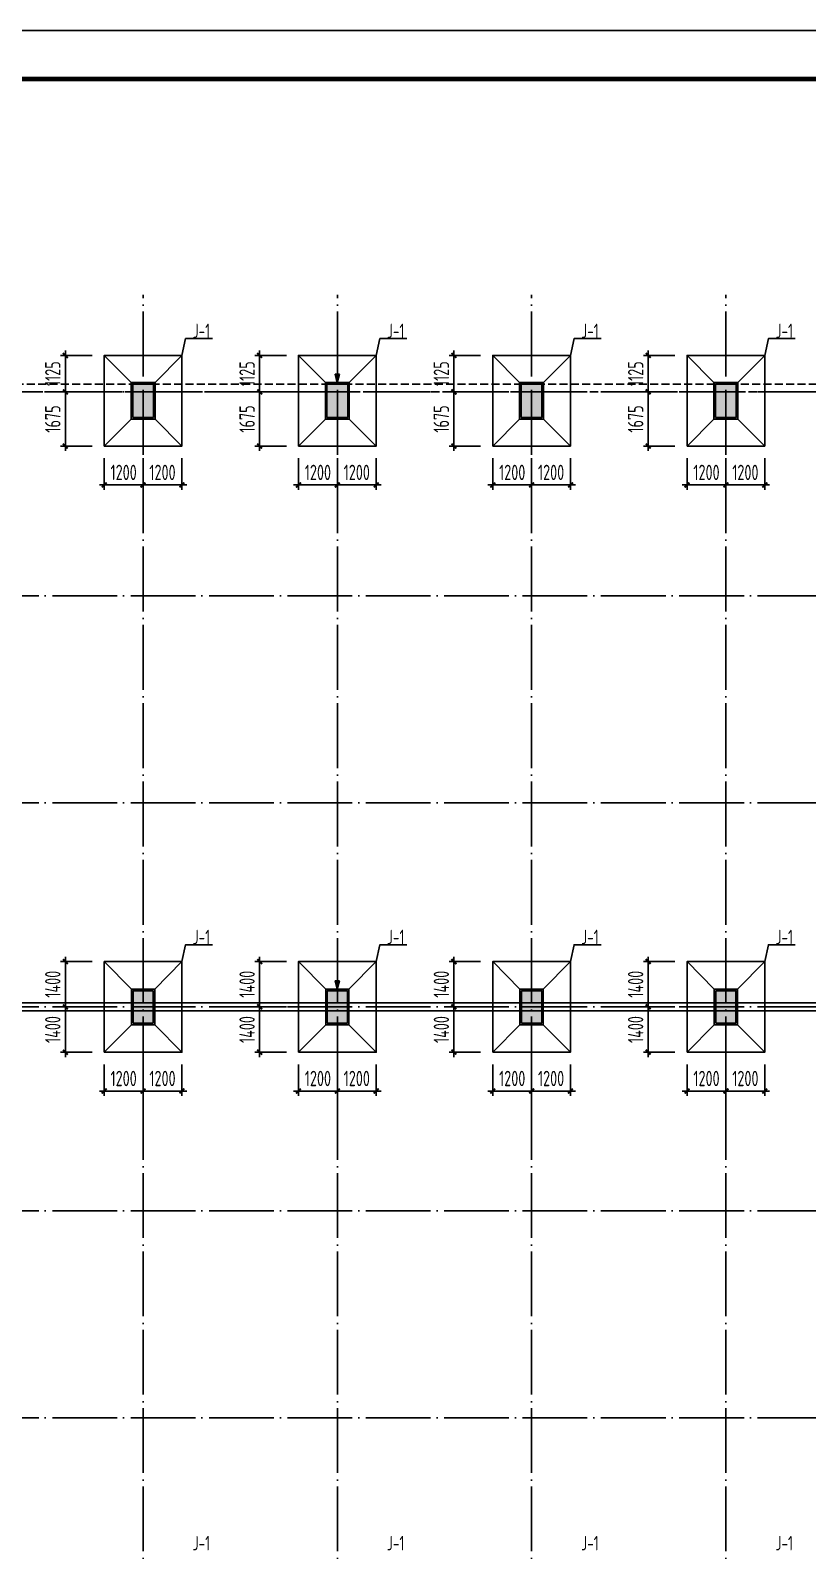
# Model space of a CAD drawing. Extents: x 2303022 to 2899168, y 17226141 to 18257813.
# Drawn here: x 2411829 to 2435829, y 18094582 to 18141549 of the extents above; entities that cross this region are included whole.
import ezdxf
from ezdxf.enums import TextEntityAlignment as Align

# ---------------------------------------------------------------- set-up
doc = ezdxf.new("R2010")
doc.units = 0
doc.header["$LTSCALE"] = 1000
doc.header["$MEASUREMENT"] = 0
for name, pattern in [('94', [0]), ('DASH', [0.35, 0.25, -0.1]), ('DOTE', [2.42, 2, -0.2, 0.02, -0.2])]:
    doc.linetypes.add(name, pattern=pattern)
doc.layers.get('Defpoints').update_dxf_attribs({"color": 250})
for name, color, linetype in [('1', 7, 'Continuous'), ('3', 3, 'Continuous'), ('3T_WOOD', 21, 'Continuous'), ('COLU', 253, 'Continuous'), ('COLU_DIM', 3, 'Continuous'), ('COLU_HATCH', 251, 'Continuous'), ('dim', 7, 'Continuous'), ('DOTE', 1, 'DOTE'), ('LVTRY', 6, 'Continuous'), ('S_SURFACE', 6, 'Continuous'), ('TK', 4, 'Continuous'), ('搅拌桩', 136, 'Continuous')]:
    doc.layers.add(name, color=color, linetype=linetype)
doc.styles.add('TSSD_Dimension', font='Tssdeng.shx', dxfattribs={"width": 0.7, "bigfont": 'hztxt.shx'})
doc.styles.add('TSSD_REIN', font='tssdeng.shx', dxfattribs={"width": 0.7, "bigfont": 'tssdchn.shx'})
doc.dimstyles.new('TSSD_150_150', dxfattribs={"dimtxt": 475, "dimasz": 150, "dimexe": 150, "dimexo": 375, "dimgap": 150, "dimtad": 1, "dimdec": 0, "dimzin": 0, "dimdsep": 46, "dimtxsty": 'TSSD_Dimension', "dimblk": 'ARCHTICK', "dimcen": 0, "dimdle": 150, "dimclrt": 7, "dimadec": 0, "dimazin": 0, "dimtfac": 1, "dimtdec": 0, "dimtix": 1, "dimtmove": 2, "dimatfit": 3, "dimfxl": 0, "dimtolj": 1, "dimtzin": 0, "dimarcsym": 0})

# ---------------------------------------------------------------- blocks, each defined once
blk = doc.blocks.new('_ArchTick')
at = {"color": 0, "linetype": 'ByBlock', "const_width": 0.4}
blk.add_lwpolyline([(-0.5, -0.5), (0.5, 0.5)], dxfattribs=at)
blk = doc.blocks.new('*D392')
at = {"layer": 'COLU_DIM', "color": 0, "lineweight": -2}
for p, q in [((2415307, 18128330), (2415307, 18127355)), ((2416507, 18128330), (2416507, 18127355)), ((2416657, 18127505), (2415157, 18127505))]:
    blk.add_line(p, q, dxfattribs=at)
at = {"layer": 'Defpoints', "color": 0}
for p in [(2415307, 18128705), (2416507, 18128705), (2415307, 18127505)]:
    blk.add_point(p, dxfattribs=at)
at = {"layer": 'COLU_DIM', "color": 0, "lineweight": -2, "xscale": 150, "yscale": 150, "zscale": 150, "rotation": 180}
blk.add_blockref('_ArchTick', (2415307, 18127505), dxfattribs=at)
at = {"layer": 'COLU_DIM', "color": 0, "lineweight": -2, "xscale": 150, "yscale": 150, "zscale": 150}
blk.add_blockref('_ArchTick', (2416507, 18127505), dxfattribs=at)
at = {"layer": 'COLU_DIM', "color": 7, "insert": (2415907, 18127893), "char_height": 475, "attachment_point": 5, "style": 'TSSD_Dimension'}
blk.add_mtext('\\A1;1200', dxfattribs=at)
blk = doc.blocks.new('*D393')
at = {"layer": 'COLU_DIM', "color": 0, "lineweight": -2}
for p, q in [((2414107, 18128330), (2414107, 18127355)), ((2415307, 18128330), (2415307, 18127355)), ((2415457, 18127505), (2413957, 18127505))]:
    blk.add_line(p, q, dxfattribs=at)
at = {"layer": 'Defpoints', "color": 0}
for p in [(2414107, 18128705), (2415307, 18128705), (2414107, 18127505)]:
    blk.add_point(p, dxfattribs=at)
at = {"layer": 'COLU_DIM', "color": 0, "lineweight": -2, "xscale": 150, "yscale": 150, "zscale": 150, "rotation": 180}
blk.add_blockref('_ArchTick', (2414107, 18127505), dxfattribs=at)
at = {"layer": 'COLU_DIM', "color": 0, "lineweight": -2, "xscale": 150, "yscale": 150, "zscale": 150}
blk.add_blockref('_ArchTick', (2415307, 18127505), dxfattribs=at)
at = {"layer": 'COLU_DIM', "color": 7, "insert": (2414707, 18127893), "char_height": 475, "attachment_point": 5, "style": 'TSSD_Dimension'}
blk.add_mtext('\\A1;1200', dxfattribs=at)
blk = doc.blocks.new('*D394')
at = {"layer": 'COLU_DIM', "color": 0, "lineweight": -2}
for p, q in [((2413732, 18130380), (2412757, 18130380)), ((2412907, 18128555), (2412907, 18130530)), ((2413732, 18128705), (2412757, 18128705))]:
    blk.add_line(p, q, dxfattribs=at)
at = {"layer": 'Defpoints', "color": 0}
for p in [(2412907, 18130380), (2414107, 18130380), (2414107, 18128705)]:
    blk.add_point(p, dxfattribs=at)
at = {"layer": 'COLU_DIM', "color": 0, "lineweight": -2, "xscale": 150, "yscale": 150, "zscale": 150}
for p, rotation in [((2412907, 18130380), 90), ((2412907, 18128705), 270)]:
    blk.add_blockref('_ArchTick', p, dxfattribs=dict(at, rotation=rotation))
at = {"layer": 'COLU_DIM', "color": 7, "insert": (2412519, 18129543), "char_height": 475, "attachment_point": 5, "rotation": 90, "style": 'TSSD_Dimension'}
blk.add_mtext('\\A1;1675', dxfattribs=at)
blk = doc.blocks.new('*D395')
at = {"layer": 'COLU_DIM', "color": 0, "lineweight": -2}
for p, q in [((2413732, 18131505), (2412757, 18131505)), ((2412907, 18131505), (2412907, 18131655)), ((2412907, 18130380), (2412907, 18131505)), ((2413732, 18130380), (2412757, 18130380)), ((2412907, 18130380), (2412907, 18130230))]:
    blk.add_line(p, q, dxfattribs=at)
at = {"layer": 'Defpoints', "color": 0}
for p in [(2412907, 18131505), (2414107, 18131505), (2414107, 18130380)]:
    blk.add_point(p, dxfattribs=at)
at = {"layer": 'COLU_DIM', "color": 0, "lineweight": -2, "xscale": 150, "yscale": 150, "zscale": 150}
for p, rotation in [((2412907, 18131505), 270), ((2412907, 18130380), 90)]:
    blk.add_blockref('_ArchTick', p, dxfattribs=dict(at, rotation=rotation))
at = {"layer": 'COLU_DIM', "color": 7, "insert": (2412519, 18130943), "char_height": 475, "attachment_point": 5, "rotation": 90, "style": 'TSSD_Dimension'}
blk.add_mtext('\\A1;1125', dxfattribs=at)
blk = doc.blocks.new('*D396')
at = {"layer": 'COLU_DIM', "color": 0, "lineweight": -2}
for p, q in [((2421307, 18128330), (2421307, 18127355)), ((2422507, 18128330), (2422507, 18127355)), ((2422657, 18127505), (2421157, 18127505))]:
    blk.add_line(p, q, dxfattribs=at)
at = {"layer": 'Defpoints', "color": 0}
for p in [(2421307, 18128705), (2422507, 18128705), (2421307, 18127505)]:
    blk.add_point(p, dxfattribs=at)
at = {"layer": 'COLU_DIM', "color": 0, "lineweight": -2, "xscale": 150, "yscale": 150, "zscale": 150, "rotation": 180}
blk.add_blockref('_ArchTick', (2421307, 18127505), dxfattribs=at)
at = {"layer": 'COLU_DIM', "color": 0, "lineweight": -2, "xscale": 150, "yscale": 150, "zscale": 150}
blk.add_blockref('_ArchTick', (2422507, 18127505), dxfattribs=at)
at = {"layer": 'COLU_DIM', "color": 7, "insert": (2421907, 18127893), "char_height": 475, "attachment_point": 5, "style": 'TSSD_Dimension'}
blk.add_mtext('\\A1;1200', dxfattribs=at)
blk = doc.blocks.new('*D397')
at = {"layer": 'COLU_DIM', "color": 0, "lineweight": -2}
for p, q in [((2420107, 18128330), (2420107, 18127355)), ((2421307, 18128330), (2421307, 18127355)), ((2421457, 18127505), (2419957, 18127505))]:
    blk.add_line(p, q, dxfattribs=at)
at = {"layer": 'Defpoints', "color": 0}
for p in [(2420107, 18128705), (2421307, 18128705), (2420107, 18127505)]:
    blk.add_point(p, dxfattribs=at)
at = {"layer": 'COLU_DIM', "color": 0, "lineweight": -2, "xscale": 150, "yscale": 150, "zscale": 150, "rotation": 180}
blk.add_blockref('_ArchTick', (2420107, 18127505), dxfattribs=at)
at = {"layer": 'COLU_DIM', "color": 0, "lineweight": -2, "xscale": 150, "yscale": 150, "zscale": 150}
blk.add_blockref('_ArchTick', (2421307, 18127505), dxfattribs=at)
at = {"layer": 'COLU_DIM', "color": 7, "insert": (2420707, 18127893), "char_height": 475, "attachment_point": 5, "style": 'TSSD_Dimension'}
blk.add_mtext('\\A1;1200', dxfattribs=at)
blk = doc.blocks.new('*D398')
at = {"layer": 'COLU_DIM', "color": 0, "lineweight": -2}
for p, q in [((2419732, 18130380), (2418757, 18130380)), ((2418907, 18128555), (2418907, 18130530)), ((2419732, 18128705), (2418757, 18128705))]:
    blk.add_line(p, q, dxfattribs=at)
at = {"layer": 'Defpoints', "color": 0}
for p in [(2418907, 18130380), (2420107, 18130380), (2420107, 18128705)]:
    blk.add_point(p, dxfattribs=at)
at = {"layer": 'COLU_DIM', "color": 0, "lineweight": -2, "xscale": 150, "yscale": 150, "zscale": 150}
for p, rotation in [((2418907, 18130380), 90), ((2418907, 18128705), 270)]:
    blk.add_blockref('_ArchTick', p, dxfattribs=dict(at, rotation=rotation))
at = {"layer": 'COLU_DIM', "color": 7, "insert": (2418519, 18129543), "char_height": 475, "attachment_point": 5, "rotation": 90, "style": 'TSSD_Dimension'}
blk.add_mtext('\\A1;1675', dxfattribs=at)
blk = doc.blocks.new('*D399')
at = {"layer": 'COLU_DIM', "color": 0, "lineweight": -2}
for p, q in [((2419732, 18131505), (2418757, 18131505)), ((2418907, 18131505), (2418907, 18131655)), ((2418907, 18130380), (2418907, 18131505)), ((2419732, 18130380), (2418757, 18130380)), ((2418907, 18130380), (2418907, 18130230))]:
    blk.add_line(p, q, dxfattribs=at)
at = {"layer": 'Defpoints', "color": 0}
for p in [(2418907, 18131505), (2420107, 18131505), (2420107, 18130380)]:
    blk.add_point(p, dxfattribs=at)
at = {"layer": 'COLU_DIM', "color": 0, "lineweight": -2, "xscale": 150, "yscale": 150, "zscale": 150}
for p, rotation in [((2418907, 18131505), 270), ((2418907, 18130380), 90)]:
    blk.add_blockref('_ArchTick', p, dxfattribs=dict(at, rotation=rotation))
at = {"layer": 'COLU_DIM', "color": 7, "insert": (2418519, 18130943), "char_height": 475, "attachment_point": 5, "rotation": 90, "style": 'TSSD_Dimension'}
blk.add_mtext('\\A1;1125', dxfattribs=at)
blk = doc.blocks.new('*D400')
at = {"layer": 'COLU_DIM', "color": 0, "lineweight": -2}
for p, q in [((2427307, 18128330), (2427307, 18127355)), ((2428507, 18128330), (2428507, 18127355)), ((2428657, 18127505), (2427157, 18127505))]:
    blk.add_line(p, q, dxfattribs=at)
at = {"layer": 'Defpoints', "color": 0}
for p in [(2427307, 18128705), (2428507, 18128705), (2427307, 18127505)]:
    blk.add_point(p, dxfattribs=at)
at = {"layer": 'COLU_DIM', "color": 0, "lineweight": -2, "xscale": 150, "yscale": 150, "zscale": 150, "rotation": 180}
blk.add_blockref('_ArchTick', (2427307, 18127505), dxfattribs=at)
at = {"layer": 'COLU_DIM', "color": 0, "lineweight": -2, "xscale": 150, "yscale": 150, "zscale": 150}
blk.add_blockref('_ArchTick', (2428507, 18127505), dxfattribs=at)
at = {"layer": 'COLU_DIM', "color": 7, "insert": (2427907, 18127893), "char_height": 475, "attachment_point": 5, "style": 'TSSD_Dimension'}
blk.add_mtext('\\A1;1200', dxfattribs=at)
blk = doc.blocks.new('*D401')
at = {"layer": 'COLU_DIM', "color": 0, "lineweight": -2}
for p, q in [((2426107, 18128330), (2426107, 18127355)), ((2427307, 18128330), (2427307, 18127355)), ((2427457, 18127505), (2425957, 18127505))]:
    blk.add_line(p, q, dxfattribs=at)
at = {"layer": 'Defpoints', "color": 0}
for p in [(2426107, 18128705), (2427307, 18128705), (2426107, 18127505)]:
    blk.add_point(p, dxfattribs=at)
at = {"layer": 'COLU_DIM', "color": 0, "lineweight": -2, "xscale": 150, "yscale": 150, "zscale": 150, "rotation": 180}
blk.add_blockref('_ArchTick', (2426107, 18127505), dxfattribs=at)
at = {"layer": 'COLU_DIM', "color": 0, "lineweight": -2, "xscale": 150, "yscale": 150, "zscale": 150}
blk.add_blockref('_ArchTick', (2427307, 18127505), dxfattribs=at)
at = {"layer": 'COLU_DIM', "color": 7, "insert": (2426707, 18127893), "char_height": 475, "attachment_point": 5, "style": 'TSSD_Dimension'}
blk.add_mtext('\\A1;1200', dxfattribs=at)
blk = doc.blocks.new('*D402')
at = {"layer": 'COLU_DIM', "color": 0, "lineweight": -2}
for p, q in [((2425732, 18130380), (2424757, 18130380)), ((2424907, 18128555), (2424907, 18130530)), ((2425732, 18128705), (2424757, 18128705))]:
    blk.add_line(p, q, dxfattribs=at)
at = {"layer": 'Defpoints', "color": 0}
for p in [(2424907, 18130380), (2426107, 18130380), (2426107, 18128705)]:
    blk.add_point(p, dxfattribs=at)
at = {"layer": 'COLU_DIM', "color": 0, "lineweight": -2, "xscale": 150, "yscale": 150, "zscale": 150}
for p, rotation in [((2424907, 18130380), 90), ((2424907, 18128705), 270)]:
    blk.add_blockref('_ArchTick', p, dxfattribs=dict(at, rotation=rotation))
at = {"layer": 'COLU_DIM', "color": 7, "insert": (2424519, 18129543), "char_height": 475, "attachment_point": 5, "rotation": 90, "style": 'TSSD_Dimension'}
blk.add_mtext('\\A1;1675', dxfattribs=at)
blk = doc.blocks.new('*D403')
at = {"layer": 'COLU_DIM', "color": 0, "lineweight": -2}
for p, q in [((2425732, 18131505), (2424757, 18131505)), ((2424907, 18131505), (2424907, 18131655)), ((2424907, 18130380), (2424907, 18131505)), ((2425732, 18130380), (2424757, 18130380)), ((2424907, 18130380), (2424907, 18130230))]:
    blk.add_line(p, q, dxfattribs=at)
at = {"layer": 'Defpoints', "color": 0}
for p in [(2424907, 18131505), (2426107, 18131505), (2426107, 18130380)]:
    blk.add_point(p, dxfattribs=at)
at = {"layer": 'COLU_DIM', "color": 0, "lineweight": -2, "xscale": 150, "yscale": 150, "zscale": 150}
for p, rotation in [((2424907, 18131505), 270), ((2424907, 18130380), 90)]:
    blk.add_blockref('_ArchTick', p, dxfattribs=dict(at, rotation=rotation))
at = {"layer": 'COLU_DIM', "color": 7, "insert": (2424519, 18130943), "char_height": 475, "attachment_point": 5, "rotation": 90, "style": 'TSSD_Dimension'}
blk.add_mtext('\\A1;1125', dxfattribs=at)
blk = doc.blocks.new('*D404')
at = {"layer": 'COLU_DIM', "color": 0, "lineweight": -2}
for p, q in [((2433307, 18128330), (2433307, 18127355)), ((2434507, 18128330), (2434507, 18127355)), ((2434657, 18127505), (2433157, 18127505))]:
    blk.add_line(p, q, dxfattribs=at)
at = {"layer": 'Defpoints', "color": 0}
for p in [(2433307, 18128705), (2434507, 18128705), (2433307, 18127505)]:
    blk.add_point(p, dxfattribs=at)
at = {"layer": 'COLU_DIM', "color": 0, "lineweight": -2, "xscale": 150, "yscale": 150, "zscale": 150, "rotation": 180}
blk.add_blockref('_ArchTick', (2433307, 18127505), dxfattribs=at)
at = {"layer": 'COLU_DIM', "color": 0, "lineweight": -2, "xscale": 150, "yscale": 150, "zscale": 150}
blk.add_blockref('_ArchTick', (2434507, 18127505), dxfattribs=at)
at = {"layer": 'COLU_DIM', "color": 7, "insert": (2433907, 18127893), "char_height": 475, "attachment_point": 5, "style": 'TSSD_Dimension'}
blk.add_mtext('\\A1;1200', dxfattribs=at)
blk = doc.blocks.new('*D405')
at = {"layer": 'COLU_DIM', "color": 0, "lineweight": -2}
for p, q in [((2432107, 18128330), (2432107, 18127355)), ((2433307, 18128330), (2433307, 18127355)), ((2433457, 18127505), (2431957, 18127505))]:
    blk.add_line(p, q, dxfattribs=at)
at = {"layer": 'Defpoints', "color": 0}
for p in [(2432107, 18128705), (2433307, 18128705), (2432107, 18127505)]:
    blk.add_point(p, dxfattribs=at)
at = {"layer": 'COLU_DIM', "color": 0, "lineweight": -2, "xscale": 150, "yscale": 150, "zscale": 150, "rotation": 180}
blk.add_blockref('_ArchTick', (2432107, 18127505), dxfattribs=at)
at = {"layer": 'COLU_DIM', "color": 0, "lineweight": -2, "xscale": 150, "yscale": 150, "zscale": 150}
blk.add_blockref('_ArchTick', (2433307, 18127505), dxfattribs=at)
at = {"layer": 'COLU_DIM', "color": 7, "insert": (2432707, 18127893), "char_height": 475, "attachment_point": 5, "style": 'TSSD_Dimension'}
blk.add_mtext('\\A1;1200', dxfattribs=at)
blk = doc.blocks.new('*D406')
at = {"layer": 'COLU_DIM', "color": 0, "lineweight": -2}
for p, q in [((2431732, 18130380), (2430757, 18130380)), ((2430907, 18128555), (2430907, 18130530)), ((2431732, 18128705), (2430757, 18128705))]:
    blk.add_line(p, q, dxfattribs=at)
at = {"layer": 'Defpoints', "color": 0}
for p in [(2430907, 18130380), (2432107, 18130380), (2432107, 18128705)]:
    blk.add_point(p, dxfattribs=at)
at = {"layer": 'COLU_DIM', "color": 0, "lineweight": -2, "xscale": 150, "yscale": 150, "zscale": 150}
for p, rotation in [((2430907, 18130380), 90), ((2430907, 18128705), 270)]:
    blk.add_blockref('_ArchTick', p, dxfattribs=dict(at, rotation=rotation))
at = {"layer": 'COLU_DIM', "color": 7, "insert": (2430519, 18129543), "char_height": 475, "attachment_point": 5, "rotation": 90, "style": 'TSSD_Dimension'}
blk.add_mtext('\\A1;1675', dxfattribs=at)
blk = doc.blocks.new('*D407')
at = {"layer": 'COLU_DIM', "color": 0, "lineweight": -2}
for p, q in [((2431732, 18131505), (2430757, 18131505)), ((2430907, 18131505), (2430907, 18131655)), ((2430907, 18130380), (2430907, 18131505)), ((2431732, 18130380), (2430757, 18130380)), ((2430907, 18130380), (2430907, 18130230))]:
    blk.add_line(p, q, dxfattribs=at)
at = {"layer": 'Defpoints', "color": 0}
for p in [(2430907, 18131505), (2432107, 18131505), (2432107, 18130380)]:
    blk.add_point(p, dxfattribs=at)
at = {"layer": 'COLU_DIM', "color": 0, "lineweight": -2, "xscale": 150, "yscale": 150, "zscale": 150}
for p, rotation in [((2430907, 18131505), 270), ((2430907, 18130380), 90)]:
    blk.add_blockref('_ArchTick', p, dxfattribs=dict(at, rotation=rotation))
at = {"layer": 'COLU_DIM', "color": 7, "insert": (2430519, 18130943), "char_height": 475, "attachment_point": 5, "rotation": 90, "style": 'TSSD_Dimension'}
blk.add_mtext('\\A1;1125', dxfattribs=at)
blk = doc.blocks.new('*D545')
at = {"layer": 'COLU_DIM', "color": 0, "lineweight": -2}
for p, q in [((2415307, 18109605), (2415307, 18108630)), ((2416507, 18109605), (2416507, 18108630)), ((2416657, 18108780), (2415157, 18108780))]:
    blk.add_line(p, q, dxfattribs=at)
at = {"layer": 'Defpoints', "color": 0}
for p in [(2415307, 18109980), (2416507, 18109980), (2415307, 18108780)]:
    blk.add_point(p, dxfattribs=at)
at = {"layer": 'COLU_DIM', "color": 0, "lineweight": -2, "xscale": 150, "yscale": 150, "zscale": 150, "rotation": 180}
blk.add_blockref('_ArchTick', (2415307, 18108780), dxfattribs=at)
at = {"layer": 'COLU_DIM', "color": 0, "lineweight": -2, "xscale": 150, "yscale": 150, "zscale": 150}
blk.add_blockref('_ArchTick', (2416507, 18108780), dxfattribs=at)
at = {"layer": 'COLU_DIM', "color": 7, "insert": (2415907, 18109168), "char_height": 475, "attachment_point": 5, "style": 'TSSD_Dimension'}
blk.add_mtext('\\A1;1200', dxfattribs=at)
blk = doc.blocks.new('*D546')
at = {"layer": 'COLU_DIM', "color": 0, "lineweight": -2}
for p, q in [((2414107, 18109605), (2414107, 18108630)), ((2415307, 18109605), (2415307, 18108630)), ((2415457, 18108780), (2413957, 18108780))]:
    blk.add_line(p, q, dxfattribs=at)
at = {"layer": 'Defpoints', "color": 0}
for p in [(2414107, 18109980), (2415307, 18109980), (2414107, 18108780)]:
    blk.add_point(p, dxfattribs=at)
at = {"layer": 'COLU_DIM', "color": 0, "lineweight": -2, "xscale": 150, "yscale": 150, "zscale": 150, "rotation": 180}
blk.add_blockref('_ArchTick', (2414107, 18108780), dxfattribs=at)
at = {"layer": 'COLU_DIM', "color": 0, "lineweight": -2, "xscale": 150, "yscale": 150, "zscale": 150}
blk.add_blockref('_ArchTick', (2415307, 18108780), dxfattribs=at)
at = {"layer": 'COLU_DIM', "color": 7, "insert": (2414707, 18109168), "char_height": 475, "attachment_point": 5, "style": 'TSSD_Dimension'}
blk.add_mtext('\\A1;1200', dxfattribs=at)
blk = doc.blocks.new('*D547')
at = {"layer": 'COLU_DIM', "color": 0, "lineweight": -2}
for p, q in [((2413732, 18111380), (2412757, 18111380)), ((2412907, 18109830), (2412907, 18111530)), ((2413732, 18109980), (2412757, 18109980))]:
    blk.add_line(p, q, dxfattribs=at)
at = {"layer": 'Defpoints', "color": 0}
for p in [(2412907, 18111380), (2414107, 18111380), (2414107, 18109980)]:
    blk.add_point(p, dxfattribs=at)
at = {"layer": 'COLU_DIM', "color": 0, "lineweight": -2, "xscale": 150, "yscale": 150, "zscale": 150}
for p, rotation in [((2412907, 18111380), 90), ((2412907, 18109980), 270)]:
    blk.add_blockref('_ArchTick', p, dxfattribs=dict(at, rotation=rotation))
at = {"layer": 'COLU_DIM', "color": 7, "insert": (2412519, 18110680), "char_height": 475, "attachment_point": 5, "rotation": 90, "style": 'TSSD_Dimension'}
blk.add_mtext('\\A1;1400', dxfattribs=at)
blk = doc.blocks.new('*D548')
at = {"layer": 'COLU_DIM', "color": 0, "lineweight": -2}
for p, q in [((2413732, 18112780), (2412757, 18112780)), ((2412907, 18111230), (2412907, 18112930)), ((2413732, 18111380), (2412757, 18111380))]:
    blk.add_line(p, q, dxfattribs=at)
at = {"layer": 'Defpoints', "color": 0}
for p in [(2412907, 18112780), (2414107, 18112780), (2414107, 18111380)]:
    blk.add_point(p, dxfattribs=at)
at = {"layer": 'COLU_DIM', "color": 0, "lineweight": -2, "xscale": 150, "yscale": 150, "zscale": 150}
for p, rotation in [((2412907, 18112780), 90), ((2412907, 18111380), 270)]:
    blk.add_blockref('_ArchTick', p, dxfattribs=dict(at, rotation=rotation))
at = {"layer": 'COLU_DIM', "color": 7, "insert": (2412519, 18112080), "char_height": 475, "attachment_point": 5, "rotation": 90, "style": 'TSSD_Dimension'}
blk.add_mtext('\\A1;1400', dxfattribs=at)
blk = doc.blocks.new('*D557')
at = {"layer": 'COLU_DIM', "color": 0, "lineweight": -2}
for p, q in [((2421307, 18109605), (2421307, 18108630)), ((2422507, 18109605), (2422507, 18108630)), ((2422657, 18108780), (2421157, 18108780))]:
    blk.add_line(p, q, dxfattribs=at)
at = {"layer": 'Defpoints', "color": 0}
for p in [(2421307, 18109980), (2422507, 18109980), (2421307, 18108780)]:
    blk.add_point(p, dxfattribs=at)
at = {"layer": 'COLU_DIM', "color": 0, "lineweight": -2, "xscale": 150, "yscale": 150, "zscale": 150, "rotation": 180}
blk.add_blockref('_ArchTick', (2421307, 18108780), dxfattribs=at)
at = {"layer": 'COLU_DIM', "color": 0, "lineweight": -2, "xscale": 150, "yscale": 150, "zscale": 150}
blk.add_blockref('_ArchTick', (2422507, 18108780), dxfattribs=at)
at = {"layer": 'COLU_DIM', "color": 7, "insert": (2421907, 18109168), "char_height": 475, "attachment_point": 5, "style": 'TSSD_Dimension'}
blk.add_mtext('\\A1;1200', dxfattribs=at)
blk = doc.blocks.new('*D558')
at = {"layer": 'COLU_DIM', "color": 0, "lineweight": -2}
for p, q in [((2420107, 18109605), (2420107, 18108630)), ((2421307, 18109605), (2421307, 18108630)), ((2421457, 18108780), (2419957, 18108780))]:
    blk.add_line(p, q, dxfattribs=at)
at = {"layer": 'Defpoints', "color": 0}
for p in [(2420107, 18109980), (2421307, 18109980), (2420107, 18108780)]:
    blk.add_point(p, dxfattribs=at)
at = {"layer": 'COLU_DIM', "color": 0, "lineweight": -2, "xscale": 150, "yscale": 150, "zscale": 150, "rotation": 180}
blk.add_blockref('_ArchTick', (2420107, 18108780), dxfattribs=at)
at = {"layer": 'COLU_DIM', "color": 0, "lineweight": -2, "xscale": 150, "yscale": 150, "zscale": 150}
blk.add_blockref('_ArchTick', (2421307, 18108780), dxfattribs=at)
at = {"layer": 'COLU_DIM', "color": 7, "insert": (2420707, 18109168), "char_height": 475, "attachment_point": 5, "style": 'TSSD_Dimension'}
blk.add_mtext('\\A1;1200', dxfattribs=at)
blk = doc.blocks.new('*D559')
at = {"layer": 'COLU_DIM', "color": 0, "lineweight": -2}
for p, q in [((2419732, 18111380), (2418757, 18111380)), ((2418907, 18109830), (2418907, 18111530)), ((2419732, 18109980), (2418757, 18109980))]:
    blk.add_line(p, q, dxfattribs=at)
at = {"layer": 'Defpoints', "color": 0}
for p in [(2418907, 18111380), (2420107, 18111380), (2420107, 18109980)]:
    blk.add_point(p, dxfattribs=at)
at = {"layer": 'COLU_DIM', "color": 0, "lineweight": -2, "xscale": 150, "yscale": 150, "zscale": 150}
for p, rotation in [((2418907, 18111380), 90), ((2418907, 18109980), 270)]:
    blk.add_blockref('_ArchTick', p, dxfattribs=dict(at, rotation=rotation))
at = {"layer": 'COLU_DIM', "color": 7, "insert": (2418519, 18110680), "char_height": 475, "attachment_point": 5, "rotation": 90, "style": 'TSSD_Dimension'}
blk.add_mtext('\\A1;1400', dxfattribs=at)
blk = doc.blocks.new('*D560')
at = {"layer": 'COLU_DIM', "color": 0, "lineweight": -2}
for p, q in [((2419732, 18112780), (2418757, 18112780)), ((2418907, 18111230), (2418907, 18112930)), ((2419732, 18111380), (2418757, 18111380))]:
    blk.add_line(p, q, dxfattribs=at)
at = {"layer": 'Defpoints', "color": 0}
for p in [(2418907, 18112780), (2420107, 18112780), (2420107, 18111380)]:
    blk.add_point(p, dxfattribs=at)
at = {"layer": 'COLU_DIM', "color": 0, "lineweight": -2, "xscale": 150, "yscale": 150, "zscale": 150}
for p, rotation in [((2418907, 18112780), 90), ((2418907, 18111380), 270)]:
    blk.add_blockref('_ArchTick', p, dxfattribs=dict(at, rotation=rotation))
at = {"layer": 'COLU_DIM', "color": 7, "insert": (2418519, 18112080), "char_height": 475, "attachment_point": 5, "rotation": 90, "style": 'TSSD_Dimension'}
blk.add_mtext('\\A1;1400', dxfattribs=at)
blk = doc.blocks.new('*D561')
at = {"layer": 'COLU_DIM', "color": 0, "lineweight": -2}
for p, q in [((2427307, 18109605), (2427307, 18108630)), ((2428507, 18109605), (2428507, 18108630)), ((2428657, 18108780), (2427157, 18108780))]:
    blk.add_line(p, q, dxfattribs=at)
at = {"layer": 'Defpoints', "color": 0}
for p in [(2427307, 18109980), (2428507, 18109980), (2427307, 18108780)]:
    blk.add_point(p, dxfattribs=at)
at = {"layer": 'COLU_DIM', "color": 0, "lineweight": -2, "xscale": 150, "yscale": 150, "zscale": 150, "rotation": 180}
blk.add_blockref('_ArchTick', (2427307, 18108780), dxfattribs=at)
at = {"layer": 'COLU_DIM', "color": 0, "lineweight": -2, "xscale": 150, "yscale": 150, "zscale": 150}
blk.add_blockref('_ArchTick', (2428507, 18108780), dxfattribs=at)
at = {"layer": 'COLU_DIM', "color": 7, "insert": (2427907, 18109168), "char_height": 475, "attachment_point": 5, "style": 'TSSD_Dimension'}
blk.add_mtext('\\A1;1200', dxfattribs=at)
blk = doc.blocks.new('*D562')
at = {"layer": 'COLU_DIM', "color": 0, "lineweight": -2}
for p, q in [((2426107, 18109605), (2426107, 18108630)), ((2427307, 18109605), (2427307, 18108630)), ((2427457, 18108780), (2425957, 18108780))]:
    blk.add_line(p, q, dxfattribs=at)
at = {"layer": 'Defpoints', "color": 0}
for p in [(2426107, 18109980), (2427307, 18109980), (2426107, 18108780)]:
    blk.add_point(p, dxfattribs=at)
at = {"layer": 'COLU_DIM', "color": 0, "lineweight": -2, "xscale": 150, "yscale": 150, "zscale": 150, "rotation": 180}
blk.add_blockref('_ArchTick', (2426107, 18108780), dxfattribs=at)
at = {"layer": 'COLU_DIM', "color": 0, "lineweight": -2, "xscale": 150, "yscale": 150, "zscale": 150}
blk.add_blockref('_ArchTick', (2427307, 18108780), dxfattribs=at)
at = {"layer": 'COLU_DIM', "color": 7, "insert": (2426707, 18109168), "char_height": 475, "attachment_point": 5, "style": 'TSSD_Dimension'}
blk.add_mtext('\\A1;1200', dxfattribs=at)
blk = doc.blocks.new('*D563')
at = {"layer": 'COLU_DIM', "color": 0, "lineweight": -2}
for p, q in [((2425732, 18111380), (2424757, 18111380)), ((2424907, 18109830), (2424907, 18111530)), ((2425732, 18109980), (2424757, 18109980))]:
    blk.add_line(p, q, dxfattribs=at)
at = {"layer": 'Defpoints', "color": 0}
for p in [(2424907, 18111380), (2426107, 18111380), (2426107, 18109980)]:
    blk.add_point(p, dxfattribs=at)
at = {"layer": 'COLU_DIM', "color": 0, "lineweight": -2, "xscale": 150, "yscale": 150, "zscale": 150}
for p, rotation in [((2424907, 18111380), 90), ((2424907, 18109980), 270)]:
    blk.add_blockref('_ArchTick', p, dxfattribs=dict(at, rotation=rotation))
at = {"layer": 'COLU_DIM', "color": 7, "insert": (2424519, 18110680), "char_height": 475, "attachment_point": 5, "rotation": 90, "style": 'TSSD_Dimension'}
blk.add_mtext('\\A1;1400', dxfattribs=at)
blk = doc.blocks.new('*D564')
at = {"layer": 'COLU_DIM', "color": 0, "lineweight": -2}
for p, q in [((2425732, 18112780), (2424757, 18112780)), ((2424907, 18111230), (2424907, 18112930)), ((2425732, 18111380), (2424757, 18111380))]:
    blk.add_line(p, q, dxfattribs=at)
at = {"layer": 'Defpoints', "color": 0}
for p in [(2424907, 18112780), (2426107, 18112780), (2426107, 18111380)]:
    blk.add_point(p, dxfattribs=at)
at = {"layer": 'COLU_DIM', "color": 0, "lineweight": -2, "xscale": 150, "yscale": 150, "zscale": 150}
for p, rotation in [((2424907, 18112780), 90), ((2424907, 18111380), 270)]:
    blk.add_blockref('_ArchTick', p, dxfattribs=dict(at, rotation=rotation))
at = {"layer": 'COLU_DIM', "color": 7, "insert": (2424519, 18112080), "char_height": 475, "attachment_point": 5, "rotation": 90, "style": 'TSSD_Dimension'}
blk.add_mtext('\\A1;1400', dxfattribs=at)
blk = doc.blocks.new('*D549')
at = {"layer": 'COLU_DIM', "color": 0, "lineweight": -2}
for p, q in [((2433307, 18109605), (2433307, 18108630)), ((2434507, 18109605), (2434507, 18108630)), ((2434657, 18108780), (2433157, 18108780))]:
    blk.add_line(p, q, dxfattribs=at)
at = {"layer": 'Defpoints', "color": 0}
for p in [(2433307, 18109980), (2434507, 18109980), (2433307, 18108780)]:
    blk.add_point(p, dxfattribs=at)
at = {"layer": 'COLU_DIM', "color": 0, "lineweight": -2, "xscale": 150, "yscale": 150, "zscale": 150, "rotation": 180}
blk.add_blockref('_ArchTick', (2433307, 18108780), dxfattribs=at)
at = {"layer": 'COLU_DIM', "color": 0, "lineweight": -2, "xscale": 150, "yscale": 150, "zscale": 150}
blk.add_blockref('_ArchTick', (2434507, 18108780), dxfattribs=at)
at = {"layer": 'COLU_DIM', "color": 7, "insert": (2433907, 18109168), "char_height": 475, "attachment_point": 5, "style": 'TSSD_Dimension'}
blk.add_mtext('\\A1;1200', dxfattribs=at)
blk = doc.blocks.new('*D550')
at = {"layer": 'COLU_DIM', "color": 0, "lineweight": -2}
for p, q in [((2432107, 18109605), (2432107, 18108630)), ((2433307, 18109605), (2433307, 18108630)), ((2433457, 18108780), (2431957, 18108780))]:
    blk.add_line(p, q, dxfattribs=at)
at = {"layer": 'Defpoints', "color": 0}
for p in [(2432107, 18109980), (2433307, 18109980), (2432107, 18108780)]:
    blk.add_point(p, dxfattribs=at)
at = {"layer": 'COLU_DIM', "color": 0, "lineweight": -2, "xscale": 150, "yscale": 150, "zscale": 150, "rotation": 180}
blk.add_blockref('_ArchTick', (2432107, 18108780), dxfattribs=at)
at = {"layer": 'COLU_DIM', "color": 0, "lineweight": -2, "xscale": 150, "yscale": 150, "zscale": 150}
blk.add_blockref('_ArchTick', (2433307, 18108780), dxfattribs=at)
at = {"layer": 'COLU_DIM', "color": 7, "insert": (2432707, 18109168), "char_height": 475, "attachment_point": 5, "style": 'TSSD_Dimension'}
blk.add_mtext('\\A1;1200', dxfattribs=at)
blk = doc.blocks.new('*D551')
at = {"layer": 'COLU_DIM', "color": 0, "lineweight": -2}
for p, q in [((2431732, 18111380), (2430757, 18111380)), ((2430907, 18109830), (2430907, 18111530)), ((2431732, 18109980), (2430757, 18109980))]:
    blk.add_line(p, q, dxfattribs=at)
at = {"layer": 'Defpoints', "color": 0}
for p in [(2430907, 18111380), (2432107, 18111380), (2432107, 18109980)]:
    blk.add_point(p, dxfattribs=at)
at = {"layer": 'COLU_DIM', "color": 0, "lineweight": -2, "xscale": 150, "yscale": 150, "zscale": 150}
for p, rotation in [((2430907, 18111380), 90), ((2430907, 18109980), 270)]:
    blk.add_blockref('_ArchTick', p, dxfattribs=dict(at, rotation=rotation))
at = {"layer": 'COLU_DIM', "color": 7, "insert": (2430519, 18110680), "char_height": 475, "attachment_point": 5, "rotation": 90, "style": 'TSSD_Dimension'}
blk.add_mtext('\\A1;1400', dxfattribs=at)
blk = doc.blocks.new('*D552')
at = {"layer": 'COLU_DIM', "color": 0, "lineweight": -2}
for p, q in [((2431732, 18112780), (2430757, 18112780)), ((2430907, 18111230), (2430907, 18112930)), ((2431732, 18111380), (2430757, 18111380))]:
    blk.add_line(p, q, dxfattribs=at)
at = {"layer": 'Defpoints', "color": 0}
for p in [(2430907, 18112780), (2432107, 18112780), (2432107, 18111380)]:
    blk.add_point(p, dxfattribs=at)
at = {"layer": 'COLU_DIM', "color": 0, "lineweight": -2, "xscale": 150, "yscale": 150, "zscale": 150}
for p, rotation in [((2430907, 18112780), 90), ((2430907, 18111380), 270)]:
    blk.add_blockref('_ArchTick', p, dxfattribs=dict(at, rotation=rotation))
at = {"layer": 'COLU_DIM', "color": 7, "insert": (2430519, 18112080), "char_height": 475, "attachment_point": 5, "rotation": 90, "style": 'TSSD_Dimension'}
blk.add_mtext('\\A1;1400', dxfattribs=at)
blk = doc.blocks.new('A$C177878A3')
at = {"layer": '1', "linetype": '94'}
blk.add_hatch(color=6, dxfattribs=at).paths.add_polyline_path([(112, 433), (0, 0), (224, 0)])
at = {"layer": '1', "color": 6, "linetype": '94'}
for p, q in [((0, 0), (112, 433)), ((224, 0), (112, 433)), ((0, 0), (224, 0))]:
    blk.add_line(p, q, dxfattribs=at)
blk = doc.blocks.new('A$C32175502')
at = {"layer": '1', "linetype": '94'}
blk.add_blockref('A$C177878A3', (0, 0), dxfattribs=at)
blk = doc.blocks.new('A$C3C5B3CE3')
at = {"layer": '1', "linetype": '94', "rotation": 180}
blk.add_blockref('A$C32175502', (224, 433), dxfattribs=at)
blk = doc.blocks.new('A$C43EB326B')
at = {"layer": '搅拌桩'}
blk.add_blockref('A$C3C5B3CE3', (0, 0), dxfattribs=at)
blk = doc.blocks.new('A$C2BB7790D')
at = {"layer": 'dim'}
blk.add_blockref('A$C43EB326B', (0, 0), dxfattribs=at)
blk = doc.blocks.new('GeYuanFrame_35215621', base_point=(20.09, 4.53))
at = {"layer": 'TK'}
blk.add_lwpolyline([(20.09, 4.53), (20.09, 598.53), (1071.09, 598.53), (1071.09, 4.53)], close=True, dxfattribs=at)
at = {"layer": 'TK', "const_width": 1}
blk.add_lwpolyline([(45.09, 588.53), (1061.09, 588.53), (1061.09, 14.53), (45.09, 14.53)], close=True, dxfattribs=at)

msp = doc.modelspace()

# ---------------------------------------------------------------- hatches: boundary and pattern name
at = {"layer": 'COLU_HATCH'}
for points in [[(2414987, 18129590.5), (2414987, 18130620.5), (2415627, 18130620.5), (2415627, 18129590.5)], [(2420987, 18129590.5), (2420987, 18130620.5), (2421627, 18130620.5), (2421627, 18129590.5)], [(2426987, 18129590.5), (2426987, 18130620.5), (2427627, 18130620.5), (2427627, 18129590.5)], [(2432987, 18129590.5), (2432987, 18130620.5), (2433627, 18130620.5), (2433627, 18129590.5)], [(2414997, 18110880.5), (2414997, 18111880.5), (2415617, 18111880.5), (2415617, 18110880.5)], [(2420997, 18110880.5), (2420997, 18111880.5), (2421617, 18111880.5), (2421617, 18110880.5)], [(2426997, 18110880.5), (2426997, 18111880.5), (2427617, 18111880.5), (2427617, 18110880.5)], [(2432997, 18110880.5), (2432997, 18111880.5), (2433617, 18111880.5), (2433617, 18110880.5)]]:
    msp.add_hatch(color=256, dxfattribs=at).paths.add_polyline_path(points)

# ---------------------------------------------------------------- linework, layer by layer
at = {"layer": '3T_WOOD'}
for points in [[(2417449.7, 18132025.9), (2416620.1, 18132025.9), (2416507, 18131505.5)], [(2423449.7, 18132025.9), (2422620.1, 18132025.9), (2422507, 18131505.5)], [(2429449.7, 18132025.9), (2428620.1, 18132025.9), (2428507, 18131505.5)], [(2435449.7, 18132025.9), (2434620.1, 18132025.9), (2434507, 18131505.5)], [(2417449.7, 18113300.9), (2416620.1, 18113300.9), (2416507, 18112780.5)], [(2423449.7, 18113300.9), (2422620.1, 18113300.9), (2422507, 18112780.5)], [(2429449.7, 18113300.9), (2428620.1, 18113300.9), (2428507, 18112780.5)], [(2435449.7, 18113300.9), (2434620.1, 18113300.9), (2434507, 18112780.5)]]:
    msp.add_lwpolyline(points, dxfattribs=at)
at = {"layer": 'COLU'}
for points in [[(2414107, 18128705.5), (2414107, 18131505.5), (2416507, 18131505.5), (2416507, 18128705.5)], [(2420107, 18128705.5), (2420107, 18131505.5), (2422507, 18131505.5), (2422507, 18128705.5)], [(2426107, 18128705.5), (2426107, 18131505.5), (2428507, 18131505.5), (2428507, 18128705.5)], [(2432107, 18128705.5), (2432107, 18131505.5), (2434507, 18131505.5), (2434507, 18128705.5)], [(2414937, 18129540.5), (2414937, 18130670.5), (2415677, 18130670.5), (2415677, 18129540.5)], [(2414987, 18129590.5), (2414987, 18130620.5), (2415627, 18130620.5), (2415627, 18129590.5)], [(2420937, 18129540.5), (2420937, 18130670.5), (2421677, 18130670.5), (2421677, 18129540.5)], [(2420987, 18129590.5), (2420987, 18130620.5), (2421627, 18130620.5), (2421627, 18129590.5)], [(2426937, 18129540.5), (2426937, 18130670.5), (2427677, 18130670.5), (2427677, 18129540.5)], [(2426987, 18129590.5), (2426987, 18130620.5), (2427627, 18130620.5), (2427627, 18129590.5)], [(2432937, 18129540.5), (2432937, 18130670.5), (2433677, 18130670.5), (2433677, 18129540.5)], [(2432987, 18129590.5), (2432987, 18130620.5), (2433627, 18130620.5), (2433627, 18129590.5)], [(2414107, 18109980.5), (2414107, 18112780.5), (2416507, 18112780.5), (2416507, 18109980.5)], [(2420107, 18109980.5), (2420107, 18112780.5), (2422507, 18112780.5), (2422507, 18109980.5)], [(2426107, 18109980.5), (2426107, 18112780.5), (2428507, 18112780.5), (2428507, 18109980.5)], [(2432107, 18109980.5), (2432107, 18112780.5), (2434507, 18112780.5), (2434507, 18109980.5)], [(2414947, 18110830.5), (2414947, 18111930.5), (2415667, 18111930.5), (2415667, 18110830.5)], [(2414997, 18110880.5), (2414997, 18111880.5), (2415617, 18111880.5), (2415617, 18110880.5)], [(2420947, 18110830.5), (2420947, 18111930.5), (2421667, 18111930.5), (2421667, 18110830.5)], [(2420997, 18110880.5), (2420997, 18111880.5), (2421617, 18111880.5), (2421617, 18110880.5)], [(2426947, 18110830.5), (2426947, 18111930.5), (2427667, 18111930.5), (2427667, 18110830.5)], [(2426997, 18110880.5), (2426997, 18111880.5), (2427617, 18111880.5), (2427617, 18110880.5)], [(2432947, 18110830.5), (2432947, 18111930.5), (2433667, 18111930.5), (2433667, 18110830.5)], [(2432997, 18110880.5), (2432997, 18111880.5), (2433617, 18111880.5), (2433617, 18110880.5)]]:
    msp.add_lwpolyline(points, close=True, dxfattribs=at)
at = {"layer": 'DOTE'}
for p, q in [((2415307, 18065519.9), (2415307, 18133380.5)), ((2421307, 18065519.9), (2421307, 18133380.5)), ((2427307, 18065519.9), (2427307, 18133380.5)), ((2433307, 18065519.9), (2433307, 18133380.5)), ((2388307, 18130380.5), (2502307, 18130380.5)), ((2388307, 18124080.5), (2502307, 18124080.5)), ((2388307, 18117680.5), (2502307, 18117680.5)), ((2388307, 18111380.5), (2502307, 18111380.5)), ((2388307, 18105080.5), (2502307, 18105080.5)), ((2388307, 18098680.5), (2502307, 18098680.5))]:
    msp.add_line(p, q, dxfattribs=at)
at = {"layer": 'LVTRY'}
for p, q in [((2414937, 18130670.5), (2414107, 18131505.5)), ((2415677, 18130670.5), (2416507, 18131505.5)), ((2420937, 18130670.5), (2420107, 18131505.5)), ((2421677, 18130670.5), (2422507, 18131505.5)), ((2426937, 18130670.5), (2426107, 18131505.5)), ((2427677, 18130670.5), (2428507, 18131505.5)), ((2432937, 18130670.5), (2432107, 18131505.5)), ((2433677, 18130670.5), (2434507, 18131505.5)), ((2414937, 18129540.5), (2414107, 18128705.5)), ((2415677, 18129540.5), (2416507, 18128705.5)), ((2420937, 18129540.5), (2420107, 18128705.5)), ((2421677, 18129540.5), (2422507, 18128705.5)), ((2426937, 18129540.5), (2426107, 18128705.5)), ((2427677, 18129540.5), (2428507, 18128705.5)), ((2432937, 18129540.5), (2432107, 18128705.5)), ((2433677, 18129540.5), (2434507, 18128705.5)), ((2414947, 18111930.5), (2414107, 18112780.5)), ((2415667, 18111930.5), (2416507, 18112780.5)), ((2420947, 18111930.5), (2420107, 18112780.5)), ((2421667, 18111930.5), (2422507, 18112780.5)), ((2426947, 18111930.5), (2426107, 18112780.5)), ((2427667, 18111930.5), (2428507, 18112780.5)), ((2432947, 18111930.5), (2432107, 18112780.5)), ((2433667, 18111930.5), (2434507, 18112780.5)), ((2391847, 18111500.5), (2498767, 18111500.5)), ((2391847, 18111260.5), (2498767, 18111260.5)), ((2414947, 18110830.5), (2414107, 18109980.5)), ((2415667, 18110830.5), (2416507, 18109980.5)), ((2420947, 18110830.5), (2420107, 18109980.5)), ((2421667, 18110830.5), (2422507, 18109980.5)), ((2426947, 18110830.5), (2426107, 18109980.5)), ((2427667, 18110830.5), (2428507, 18109980.5)), ((2432947, 18110830.5), (2432107, 18109980.5)), ((2433667, 18110830.5), (2434507, 18109980.5))]:
    msp.add_line(p, q, dxfattribs=at)
at = {"layer": 'S_SURFACE', "linetype": 'DASH'}
for points in [[(2391067, 18130620.5), (2499547, 18130620.5), (2499547, 18073380.5), (2391067, 18073380.5)], [(2391307, 18130380.5), (2499307, 18130380.5), (2499307, 18073620.5), (2391307, 18073620.5)]]:
    msp.add_lwpolyline(points, close=True, dxfattribs=at)

# ---------------------------------------------------------------- block references
at = {"layer": '3', "xscale": 0.599999999627471, "yscale": 0.6000000014901161, "zscale": 0.6}
for p in [(2421238.1, 18130663.7), (2421238.1, 18111923.7)]:
    msp.add_blockref('A$C2BB7790D', p, dxfattribs=at)
at = {"layer": '3T_WOOD', "xscale": 150, "yscale": 150, "zscale": 150}
msp.add_blockref('GeYuanFrame_35215621', (2372197.2, 18052448.8), dxfattribs=at)

# ---------------------------------------------------------------- texts
at = {"layer": '3T_WOOD', "style": 'TSSD_REIN', "width": 0.7}
for p in [(2417375.7, 18132038.2), (2423375.7, 18132038.2), (2429375.7, 18132038.2), (2435375.7, 18132038.2), (2417375.7, 18113313.2), (2423375.7, 18113313.2), (2429375.7, 18113313.2), (2435375.7, 18113313.2), (2417375.7, 18094588.2), (2423375.7, 18094588.2), (2429375.7, 18094588.2), (2435375.7, 18094588.2)]:
    msp.add_text('J-1', height=450, dxfattribs=at).set_placement(p, align=Align.RIGHT)

# ---------------------------------------------------------------- dimensions: what is measured, and where the dimension line sits
at = {"layer": 'COLU_DIM'}
for base, p1, p2, angle, picture, middle in [((2412907, 18131505.5), (2414107, 18130380.5), (2414107, 18131505.5), 90, '*D395', (2412519.5, 18130943)), ((2418907, 18131505.5), (2420107, 18130380.5), (2420107, 18131505.5), 90, '*D399', (2418519.5, 18130943)), ((2424907, 18131505.5), (2426107, 18130380.5), (2426107, 18131505.5), 90, '*D403', (2424519.5, 18130943)), ((2430907, 18131505.5), (2432107, 18130380.5), (2432107, 18131505.5), 90, '*D407', (2430519.5, 18130943)), ((2412907, 18130380.5), (2414107, 18128705.5), (2414107, 18130380.5), 90, '*D394', (2412519.5, 18129543)), ((2418907, 18130380.5), (2420107, 18128705.5), (2420107, 18130380.5), 90, '*D398', (2418519.5, 18129543)), ((2424907, 18130380.5), (2426107, 18128705.5), (2426107, 18130380.5), 90, '*D402', (2424519.5, 18129543)), ((2430907, 18130380.5), (2432107, 18128705.5), (2432107, 18130380.5), 90, '*D406', (2430519.5, 18129543)), ((2414107, 18127505.5), (2415307, 18128705.5), (2414107, 18128705.5), 180, '*D393', (2414707, 18127893)), ((2415307, 18127505.5), (2416507, 18128705.5), (2415307, 18128705.5), 180, '*D392', (2415907, 18127893)), ((2420107, 18127505.5), (2421307, 18128705.5), (2420107, 18128705.5), 180, '*D397', (2420707, 18127893)), ((2421307, 18127505.5), (2422507, 18128705.5), (2421307, 18128705.5), 180, '*D396', (2421907, 18127893)), ((2426107, 18127505.5), (2427307, 18128705.5), (2426107, 18128705.5), 180, '*D401', (2426707, 18127893)), ((2427307, 18127505.5), (2428507, 18128705.5), (2427307, 18128705.5), 180, '*D400', (2427907, 18127893)), ((2432107, 18127505.5), (2433307, 18128705.5), (2432107, 18128705.5), 180, '*D405', (2432707, 18127893)), ((2433307, 18127505.5), (2434507, 18128705.5), (2433307, 18128705.5), 180, '*D404', (2433907, 18127893)), ((2412907, 18112780.5), (2414107, 18111380.5), (2414107, 18112780.5), 90, '*D548', (2412519.5, 18112080.5)), ((2418907, 18112780.5), (2420107, 18111380.5), (2420107, 18112780.5), 90, '*D560', (2418519.5, 18112080.5)), ((2424907, 18112780.5), (2426107, 18111380.5), (2426107, 18112780.5), 90, '*D564', (2424519.5, 18112080.5)), ((2430907, 18112780.5), (2432107, 18111380.5), (2432107, 18112780.5), 90, '*D552', (2430519.5, 18112080.5)), ((2412907, 18111380.5), (2414107, 18109980.5), (2414107, 18111380.5), 90, '*D547', (2412519.5, 18110680.5)), ((2418907, 18111380.5), (2420107, 18109980.5), (2420107, 18111380.5), 90, '*D559', (2418519.5, 18110680.5)), ((2424907, 18111380.5), (2426107, 18109980.5), (2426107, 18111380.5), 90, '*D563', (2424519.5, 18110680.5)), ((2430907, 18111380.5), (2432107, 18109980.5), (2432107, 18111380.5), 90, '*D551', (2430519.5, 18110680.5)), ((2414107, 18108780.5), (2415307, 18109980.5), (2414107, 18109980.5), 180, '*D546', (2414707, 18109168)), ((2415307, 18108780.5), (2416507, 18109980.5), (2415307, 18109980.5), 180, '*D545', (2415907, 18109168)), ((2420107, 18108780.5), (2421307, 18109980.5), (2420107, 18109980.5), 180, '*D558', (2420707, 18109168)), ((2421307, 18108780.5), (2422507, 18109980.5), (2421307, 18109980.5), 180, '*D557', (2421907, 18109168)), ((2426107, 18108780.5), (2427307, 18109980.5), (2426107, 18109980.5), 180, '*D562', (2426707, 18109168)), ((2427307, 18108780.5), (2428507, 18109980.5), (2427307, 18109980.5), 180, '*D561', (2427907, 18109168)), ((2432107, 18108780.5), (2433307, 18109980.5), (2432107, 18109980.5), 180, '*D550', (2432707, 18109168)), ((2433307, 18108780.5), (2434507, 18109980.5), (2433307, 18109980.5), 180, '*D549', (2433907, 18109168))]:
    dim = msp.add_linear_dim(base=base, p1=p1, p2=p2, angle=angle, dimstyle='TSSD_150_150', dxfattribs=at)
    dim.commit()
    dim.dimension.update_dxf_attribs({"geometry": picture, "text_midpoint": middle})

doc.saveas('drawing.dxf')
